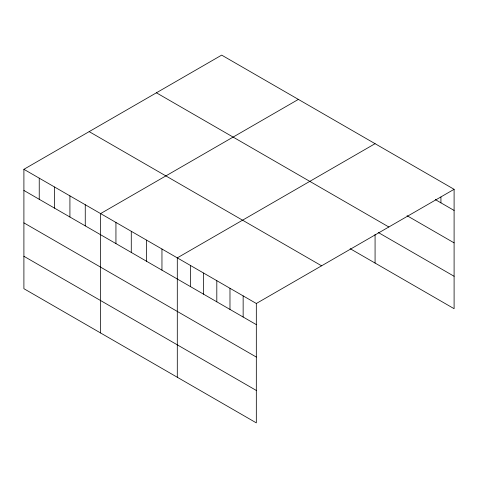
<?xml version="1.0" encoding="UTF-8"?>
<svg xmlns="http://www.w3.org/2000/svg" width="478" height="478" viewBox="0 0 478 478"><rect width="100%" height="100%" fill="white"/><g stroke="black" fill="none" stroke-linecap="round" stroke-linejoin="round"><path stroke-width="0.72" d="M23.9 169.308L256.322 303.494L256.322 422.881L23.9 288.694L23.9 169.308L221.678 55.119L454.1 189.306L454.1 308.692L350.153 248.68M298.38 99.4L100.601 213.588L100.601 332.975M375.075 143.681L177.296 257.869L177.296 377.256M256.322 303.494L454.1 189.306M435.285 199.583L454.1 210.445M407.065 215.709L454.1 242.866M156.414 92.804L388.835 226.99M378.212 232.457L454.1 276.272M89.165 131.623L321.586 265.81M23.9 190.447L256.322 324.634M23.9 222.868L256.322 357.054M23.9 256.274L256.322 390.46M440.931 197.014L440.931 202.845M375.075 234.334L375.075 263.067M243.147 295.888L243.147 317.028M229.978 288.288L229.978 309.427M216.809 280.682L216.809 301.821M203.64 273.075L203.64 294.221M190.465 265.475L190.465 286.615M161.958 249.014L161.958 270.154M146.621 240.159L146.621 261.299M131.277 231.298L131.277 252.444M115.939 222.443L115.939 243.583M85.257 204.733L85.257 225.873M69.919 195.878L69.919 217.018M54.582 187.018L54.582 208.163M39.238 178.163L39.238 199.302"/></g></svg>
